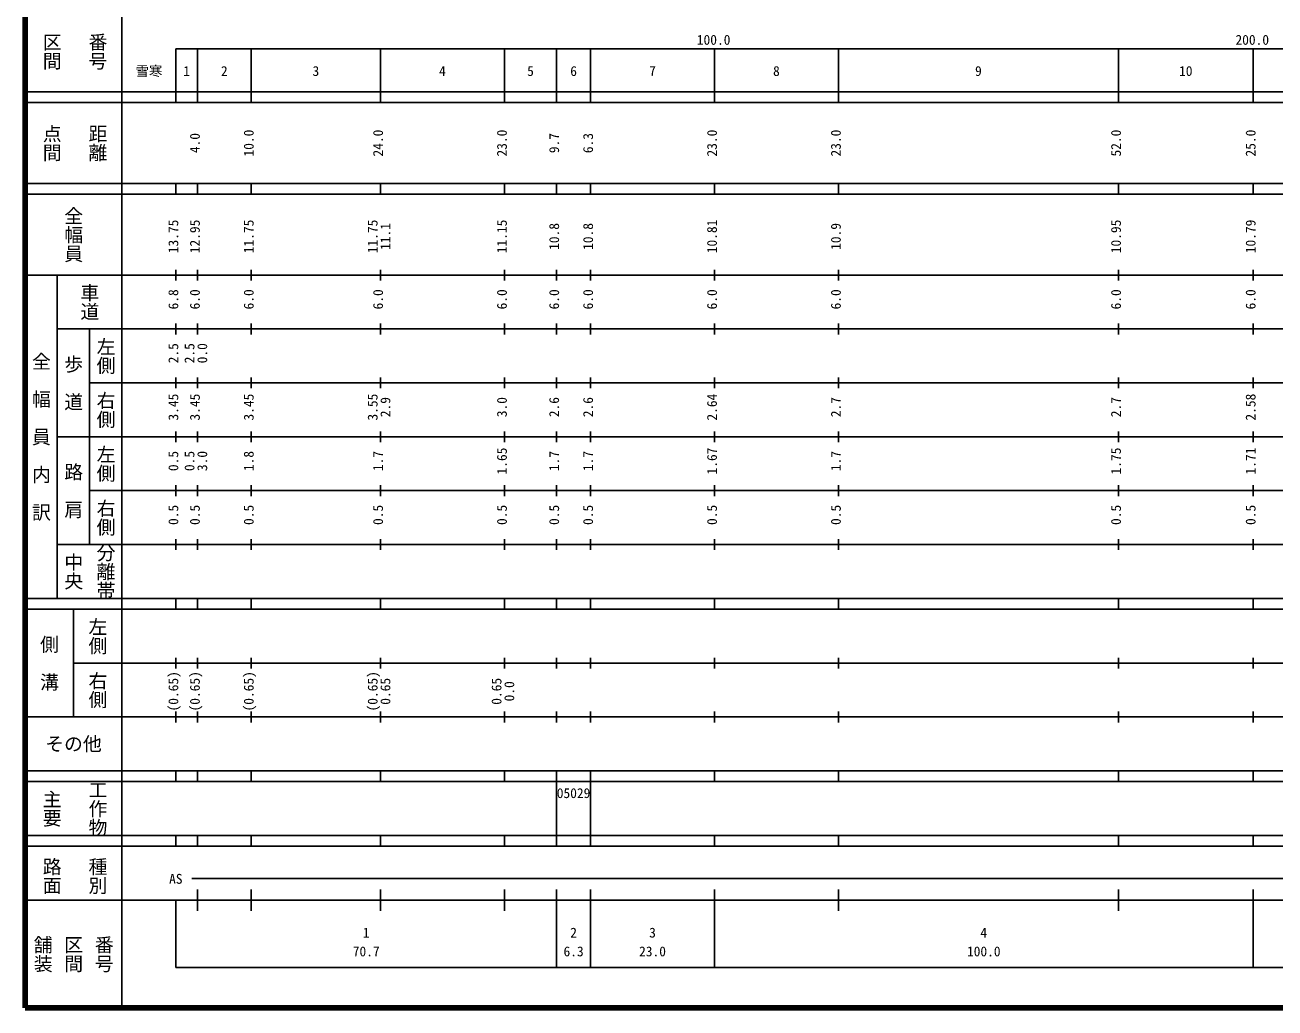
# Model space of a CAD drawing. Units: millimetres on the paper, enlarged 1000 times. Extents: x 40000 to 680000, y 20000 to 380000.
# Drawn here: x 40000 to 272065, y 20000 to 202409 of the extents above; entities that cross this region are included whole.
import ezdxf
from ezdxf.enums import TextEntityAlignment as Align

# ---------------------------------------------------------------- set-up
doc = ezdxf.new("R2010")
doc.units = ezdxf.units.MM
doc.header["$LTSCALE"] = 1000
doc.layers.add('M-TTL', color=2, linetype='Continuous', lineweight=140)
doc.layers.add('M-TTL-BAND', color=7, linetype='Continuous', lineweight=25)
doc.styles.add('@ＭＳ ゴシック', font='')
doc.styles.add('ＭＳ ゴシック', font='')
doc.styles.get('@ＭＳ ゴシック').set_extended_font_data('@MS Gothic')
doc.styles.get('ＭＳ ゴシック').set_extended_font_data('MS Gothic')

msp = doc.modelspace()

# ---------------------------------------------------------------- linework, layer by layer
at = {"layer": 'M-TTL'}
for p, q in [((40000, 380000), (40000, 20000)), ((40000, 20000), (680000, 20000))]:
    msp.add_line(p, q, dxfattribs=at)
at = {"layer": 'M-TTL-BAND'}
for p, q in [((58000, 370000), (58000, 20000)), ((68000, 198000), (579000, 198000)), ((68000, 198000), (68000, 188000)), ((72000, 188000), (72000, 198000)), ((82000, 188000), (82000, 198000)), ((106000, 188000), (106000, 198000)), ((129000, 188000), (129000, 198000)), ((138700, 188000), (138700, 198000)), ((145000, 188000), (145000, 198000)), ((168000, 188000), (168000, 198000)), ((191000, 188000), (191000, 198000)), ((243000, 188000), (243000, 198000)), ((268000, 188000), (268000, 198000)), ((40000, 190000), (579000, 190000)), ((40000, 188000), (579000, 188000)), ((40000, 173000), (579000, 173000)), ((68000, 171000), (68000, 173000)), ((72000, 171000), (72000, 173000)), ((82000, 171000), (82000, 173000)), ((106000, 171000), (106000, 173000)), ((129000, 171000), (129000, 173000)), ((138700, 171000), (138700, 173000)), ((145000, 171000), (145000, 173000)), ((168000, 171000), (168000, 173000)), ((191000, 171000), (191000, 173000)), ((243000, 171000), (243000, 173000)), ((268000, 171000), (268000, 173000)), ((40000, 171000), (579000, 171000)), ((40000, 156000), (579000, 156000)), ((46000, 96000), (46000, 156000)), ((68000, 155000), (68000, 157000)), ((72000, 155000), (72000, 157000)), ((82000, 155000), (82000, 157000)), ((106000, 155000), (106000, 157000)), ((129000, 155000), (129000, 157000)), ((138700, 155000), (138700, 157000)), ((145000, 155000), (145000, 157000)), ((168000, 155000), (168000, 157000)), ((191000, 155000), (191000, 157000)), ((243000, 155000), (243000, 157000)), ((268000, 155000), (268000, 157000)), ((68000, 145000), (68000, 147000)), ((72000, 145000), (72000, 147000)), ((82000, 145000), (82000, 147000)), ((106000, 145000), (106000, 147000)), ((129000, 145000), (129000, 147000)), ((138700, 145000), (138700, 147000)), ((145000, 145000), (145000, 147000)), ((168000, 145000), (168000, 147000)), ((191000, 145000), (191000, 147000)), ((243000, 145000), (243000, 147000)), ((268000, 145000), (268000, 147000)), ((46000, 146000), (579000, 146000)), ((52000, 146000), (52000, 106000)), ((68000, 135000), (68000, 137000)), ((72000, 135000), (72000, 137000)), ((82000, 135000), (82000, 137000)), ((106000, 135000), (106000, 137000)), ((129000, 135000), (129000, 137000)), ((138700, 135000), (138700, 137000)), ((145000, 135000), (145000, 137000)), ((168000, 135000), (168000, 137000)), ((191000, 135000), (191000, 137000)), ((243000, 135000), (243000, 137000)), ((268000, 135000), (268000, 137000)), ((52000, 136000), (579000, 136000)), ((46000, 126000), (579000, 126000)), ((68000, 125000), (68000, 127000)), ((72000, 125000), (72000, 127000)), ((82000, 125000), (82000, 127000)), ((106000, 125000), (106000, 127000)), ((129000, 125000), (129000, 127000)), ((138700, 125000), (138700, 127000)), ((145000, 125000), (145000, 127000)), ((168000, 125000), (168000, 127000)), ((191000, 125000), (191000, 127000)), ((243000, 125000), (243000, 127000)), ((268000, 125000), (268000, 127000)), ((68000, 115000), (68000, 117000)), ((72000, 115000), (72000, 117000)), ((82000, 115000), (82000, 117000)), ((106000, 115000), (106000, 117000)), ((129000, 115000), (129000, 117000)), ((138700, 115000), (138700, 117000)), ((145000, 115000), (145000, 117000)), ((168000, 115000), (168000, 117000)), ((191000, 115000), (191000, 117000)), ((243000, 115000), (243000, 117000)), ((268000, 115000), (268000, 117000)), ((52000, 116000), (579000, 116000)), ((68000, 105000), (68000, 107000)), ((72000, 105000), (72000, 107000)), ((82000, 105000), (82000, 107000)), ((106000, 105000), (106000, 107000)), ((129000, 105000), (129000, 107000)), ((138700, 105000), (138700, 107000)), ((145000, 105000), (145000, 107000)), ((168000, 105000), (168000, 107000)), ((191000, 105000), (191000, 107000)), ((243000, 105000), (243000, 107000)), ((268000, 105000), (268000, 107000)), ((46000, 106000), (579000, 106000)), ((40000, 96000), (579000, 96000)), ((68000, 94000), (68000, 96000)), ((72000, 94000), (72000, 96000)), ((82000, 94000), (82000, 96000)), ((106000, 94000), (106000, 96000)), ((129000, 94000), (129000, 96000)), ((138700, 94000), (138700, 96000)), ((145000, 94000), (145000, 96000)), ((168000, 94000), (168000, 96000)), ((191000, 94000), (191000, 96000)), ((243000, 94000), (243000, 96000)), ((268000, 94000), (268000, 96000)), ((40000, 94000), (579000, 94000)), ((49000, 94000), (49000, 74000)), ((49000, 84000), (579000, 84000)), ((68000, 83000), (68000, 85000)), ((72000, 83000), (72000, 85000)), ((82000, 83000), (82000, 85000)), ((106000, 83000), (106000, 85000)), ((129000, 83000), (129000, 85000)), ((138700, 83000), (138700, 85000)), ((145000, 83000), (145000, 85000)), ((168000, 83000), (168000, 85000)), ((191000, 83000), (191000, 85000)), ((243000, 83000), (243000, 85000)), ((268000, 83000), (268000, 85000)), ((68000, 73000), (68000, 75000)), ((72000, 73000), (72000, 75000)), ((82000, 73000), (82000, 75000)), ((106000, 73000), (106000, 75000)), ((129000, 73000), (129000, 75000)), ((138700, 73000), (138700, 75000)), ((145000, 73000), (145000, 75000)), ((168000, 73000), (168000, 75000)), ((191000, 73000), (191000, 75000)), ((243000, 73000), (243000, 75000)), ((268000, 73000), (268000, 75000)), ((40000, 74000), (579000, 74000)), ((40000, 64000), (579000, 64000)), ((68000, 62000), (68000, 64000)), ((72000, 62000), (72000, 64000)), ((82000, 62000), (82000, 64000)), ((106000, 62000), (106000, 64000)), ((129000, 62000), (129000, 64000)), ((138700, 62000), (138700, 64000)), ((145000, 62000), (145000, 64000)), ((168000, 62000), (168000, 64000)), ((191000, 62000), (191000, 64000)), ((243000, 62000), (243000, 64000)), ((268000, 62000), (268000, 64000)), ((40000, 62000), (579000, 62000)), ((138700, 52000), (138700, 62000)), ((145000, 52000), (145000, 62000)), ((40000, 52000), (579000, 52000)), ((68000, 50000), (68000, 52000)), ((72000, 50000), (72000, 52000)), ((82000, 50000), (82000, 52000)), ((106000, 50000), (106000, 52000)), ((129000, 50000), (129000, 52000)), ((138700, 50000), (138700, 52000)), ((145000, 50000), (145000, 52000)), ((168000, 50000), (168000, 52000)), ((191000, 50000), (191000, 52000)), ((243000, 50000), (243000, 52000)), ((268000, 50000), (268000, 52000)), ((40000, 50000), (579000, 50000)), ((71000, 44000), (565000, 44000)), ((72000, 38000), (72000, 42000)), ((82000, 38000), (82000, 42000)), ((106000, 38000), (106000, 42000)), ((129000, 38000), (129000, 42000)), ((138700, 27500), (138700, 42000)), ((145000, 27500), (145000, 42000)), ((168000, 27500), (168000, 42000)), ((191000, 38000), (191000, 42000)), ((243000, 38000), (243000, 42000)), ((268000, 27500), (268000, 42000)), ((40000, 40000), (579000, 40000)), ((68000, 40000), (68000, 27500)), ((68000, 27500), (579000, 27500))]:
    msp.add_line(p, q, dxfattribs=at)

# ---------------------------------------------------------------- texts
at = {"layer": 'M-TTL-BAND', "style": '@ＭＳ ゴシック'}
for s, p in [('区間', (45000, 197500)), ('番号', (53500, 197500)), ('点間', (45000, 180500)), ('距離', (53500, 180500)), ('全幅員', (49000, 163500)), ('車道', (52000, 151000)), ('左側', (55000, 141000)), ('全\u3000幅\u3000員\u3000内\u3000訳', (43000, 126000)), ('歩\u3000道', (49000, 136000)), ('右側', (55000, 131000)), ('左側', (55000, 121000)), ('路\u3000肩', (49000, 116000)), ('右側', (55000, 111000)), ('分離帯', (55000, 101000)), ('中央', (49000, 101000)), ('左側', (53500, 89000)), ('側\u3000溝', (44500, 84000)), ('右側', (53500, 79000)), ('主要', (45000, 57000)), ('工作物', (53500, 57000)), ('路面', (45000, 44500)), ('種別', (53500, 44500)), ('舗装', (43333, 30000)), ('区間', (49000, 30000)), ('番号', (54667, 30000))]:
    msp.add_text(s, height=2566, rotation=270, dxfattribs=at).set_placement(p, align=Align.MIDDLE_CENTER)
at = {"layer": 'M-TTL-BAND', "style": 'ＭＳ ゴシック'}
for s, p in [('100.0', (167844, 198195)), ('200.0', (267844, 198195)), ('雪寒', (63017, 192405)), ('1', (70000, 192405)), ('2', (77000, 192405)), ('3', (94000, 192405)), ('4', (117500, 192405)), ('5', (133850, 192405)), ('6', (141850, 192405)), ('7', (156500, 192405)), ('8', (179500, 192405)), ('9', (217000, 192405)), ('10', (255500, 192405)), ('AS', (68000, 42500)), ('1', (103350, 32523)), ('2', (141850, 32523)), ('3', (156500, 32523)), ('4', (218000, 32523)), ('70.7', (103350, 29033)), ('6.3', (141850, 29033)), ('23.0', (156500, 29033)), ('100.0', (218000, 29033))]:
    msp.add_text(s, height=1833, dxfattribs=at).set_placement(p, align=Align.BOTTOM_CENTER)
for s, p in [('4.0', (73000, 180500)), ('10.0', (83000, 180500)), ('24.0', (107000, 180500)), ('23.0', (130000, 180500)), ('9.7', (139700, 180500)), ('6.3', (146000, 180500)), ('23.0', (169000, 180500)), ('23.0', (192000, 180500)), ('52.0', (244000, 180500)), ('25.0', (269000, 180500)), ('13.75', (69000, 163174)), ('12.95', (73000, 163174)), ('11.75', (83000, 163174)), ('11.75', (106000, 163174)), ('11.1', (108370, 163174)), ('11.15', (130000, 163174)), ('10.8', (139700, 163174)), ('10.8', (146000, 163174)), ('10.81', (169000, 163174)), ('10.9', (192000, 163174)), ('10.95', (244000, 163174)), ('10.79', (269000, 163174)), ('6.8', (69000, 151500)), ('6.0', (73000, 151500)), ('6.0', (83000, 151500)), ('6.0', (107000, 151500)), ('6.0', (130000, 151500)), ('6.0', (139700, 151500)), ('6.0', (146000, 151500)), ('6.0', (169000, 151500)), ('6.0', (192000, 151500)), ('6.0', (244000, 151500)), ('6.0', (269000, 151500)), ('2.5', (69000, 141500)), ('2.5', (72000, 141500)), ('0.0', (74370, 141500)), ('3.45', (69000, 131500)), ('3.45', (73000, 131500)), ('3.45', (83000, 131500)), ('3.55', (106000, 131500)), ('2.9', (108370, 131500)), ('3.0', (130000, 131500)), ('2.6', (139700, 131500)), ('2.6', (146000, 131500)), ('2.64', (169000, 131500)), ('2.7', (192000, 131500)), ('2.7', (244000, 131500)), ('2.58', (269000, 131500)), ('0.5', (69000, 121500)), ('0.5', (72000, 121500)), ('3.0', (74370, 121500)), ('1.8', (83000, 121500)), ('1.7', (107000, 121500)), ('1.65', (130000, 121500)), ('1.7', (139700, 121500)), ('1.7', (146000, 121500)), ('1.67', (169000, 121500)), ('1.7', (192000, 121500)), ('1.75', (244000, 121500)), ('1.71', (269000, 121500)), ('0.5', (69000, 111500)), ('0.5', (73000, 111500)), ('0.5', (83000, 111500)), ('0.5', (107000, 111500)), ('0.5', (130000, 111500)), ('0.5', (139700, 111500)), ('0.5', (146000, 111500)), ('0.5', (169000, 111500)), ('0.5', (192000, 111500)), ('0.5', (244000, 111500)), ('0.5', (269000, 111500)), ('(0.65)', (69000, 78764)), ('(0.65)', (73000, 78764)), ('(0.65)', (83000, 78764)), ('(0.65)', (106000, 78764)), ('0.65', (108370, 78764)), ('0.65', (129000, 78764)), ('0.0', (131370, 78764))]:
    msp.add_text(s, height=1833, rotation=90, dxfattribs=at).set_placement(p, align=Align.BOTTOM_CENTER)
msp.add_text('その他', height=2566, dxfattribs=at).set_placement((49000, 69000), align=Align.MIDDLE_CENTER)
msp.add_text('05029', height=1833, dxfattribs=at).set_placement((138725, 58405), align=Align.BOTTOM_LEFT)

doc.saveas('drawing.dxf')
